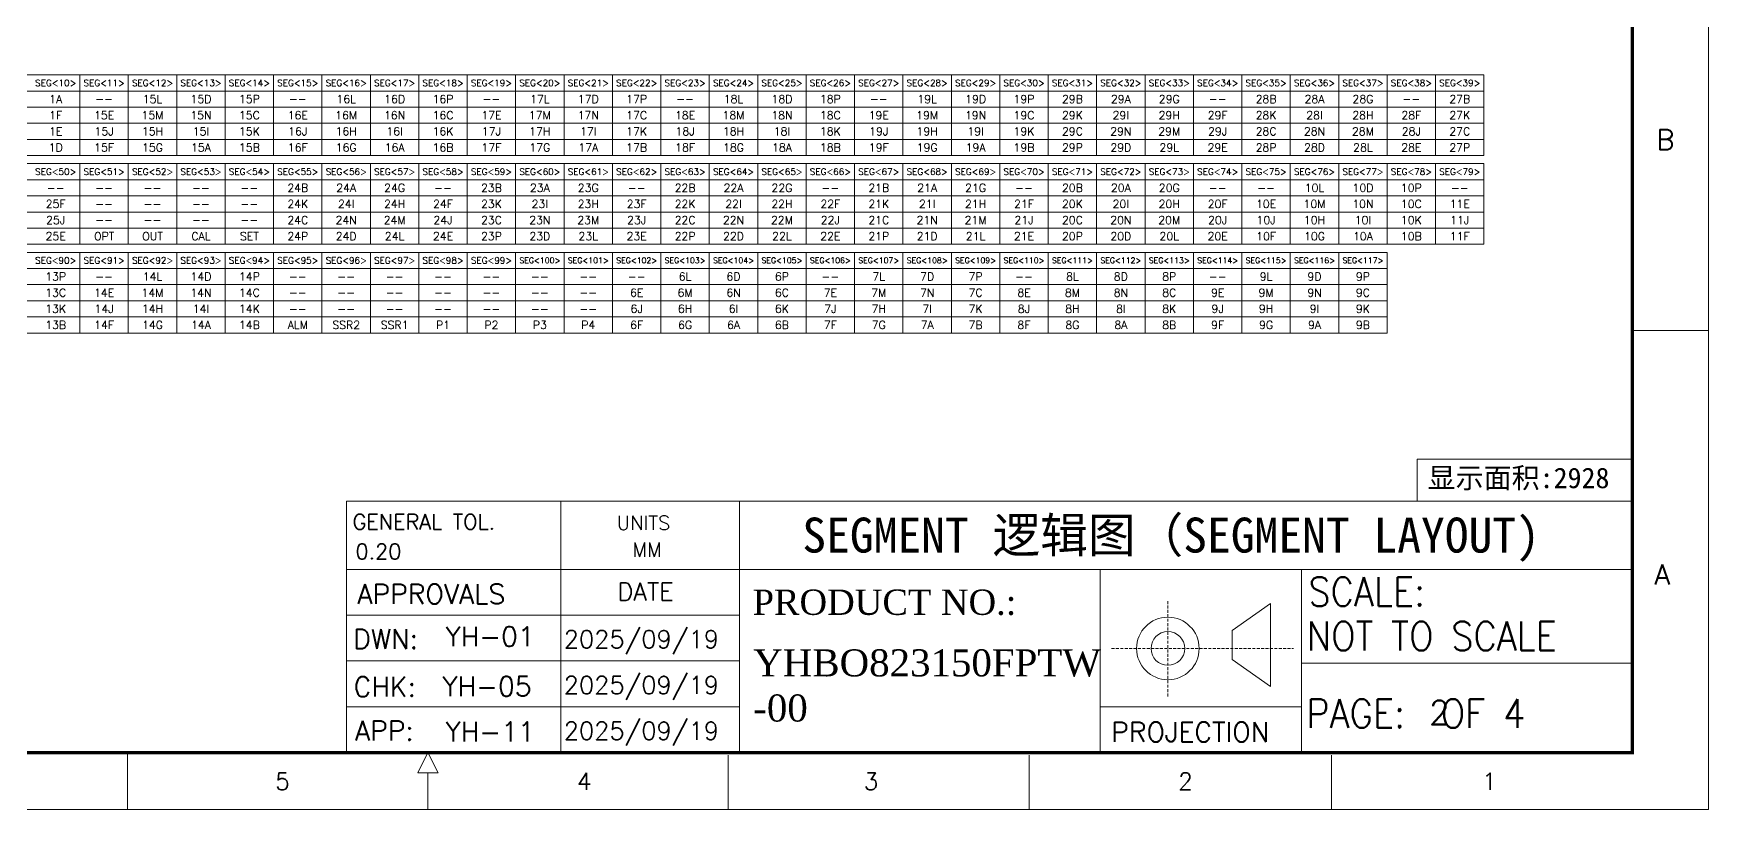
# Model space of a CAD drawing. Extents: x 105 to 1195, y -174 to 82.
# Drawn here: x 569.2 to 712, y -173.9 to -107.7 of the extents above; entities that cross this region are included whole.
import ezdxf
from ezdxf.enums import TextEntityAlignment as Align

# ---------------------------------------------------------------- set-up
doc = ezdxf.new("R2010")
doc.units = 0
doc.header["$MEASUREMENT"] = 0
doc.linetypes.add('HIDDEN', pattern=[0.375, 0.25, -0.125])
doc.layers.add('D', color=4, linetype='Continuous')
doc.layers.add('DIM', color=4, linetype='Continuous')
doc.styles.add('ROMANS', font='romans')
doc.styles.add('SSSoft_Log', font='ROMANS')
doc.styles.add('样式 1', font='simhei.ttf')
doc.styles.add('样式 3', font='')
doc.styles.get('样式 3').set_extended_font_data('Tunga')

msp = doc.modelspace()

# ---------------------------------------------------------------- linework, layer by layer
at = {"layer": 'D', "lineweight": 9}
for p, q in [((711.985, -20.285), (711.985, -173.877)), ((711.985, -133.048), (705.49, -133.048)), ((705.49, -137.814), (705.49, -169.021)), ((687.154, -144.025), (705.517, -144.025)), ((687.154, -144.025), (687.154, -147.61)), ((595.901, -147.61), (705.517, -147.61)), ((595.901, -169.021), (595.901, -147.61)), ((614.185, -169.021), (614.185, -147.61)), ((629.414, -169.021), (629.414, -147.61)), ((595.901, -153.417), (705.49, -153.417)), ((660.129, -169.021), (660.129, -153.417)), ((677.301, -169.021), (677.301, -153.417)), ((595.901, -157.318), (629.414, -157.318)), ((595.901, -161.219), (629.414, -161.219)), ((677.301, -161.394), (705.49, -161.394)), ((595.901, -165.12), (629.414, -165.12)), ((660.129, -165.12), (677.301, -165.12)), ((577.252, -173.877), (577.252, -169.021)), ((705.49, -169.021), (595.901, -169.021)), ((602.849, -169.021), (601.978, -170.763)), ((602.849, -169.021), (601.978, -170.763)), ((603.72, -170.763), (602.849, -169.021)), ((603.72, -170.763), (602.849, -169.021)), ((628.448, -173.877), (628.448, -169.232)), ((654.08, -173.877), (654.08, -169.232)), ((679.863, -173.877), (679.863, -169.232)), ((601.978, -170.763), (603.72, -170.763)), ((601.978, -170.763), (603.72, -170.763)), ((602.849, -170.763), (602.849, -173.877)), ((494.768, -173.877), (711.985, -173.877))]:
    msp.add_line(p, q, dxfattribs=at)
at = {"layer": 'D', "linetype": 'HIDDEN', "lineweight": 9}
for p, q in [((665.911, -164.239), (665.911, -156.064)), ((661.112, -160.152), (676.629, -160.152))]:
    msp.add_line(p, q, dxfattribs=at)
at = {"layer": 'D', "lineweight": 9}
for points, const_width in [([(705.49, -25.141), (500.238, -25.141), (500.238, -169.021), (705.49, -169.021), (705.49, -25.141)], 0.285), ([(608.776, -169.021), (570.868, -169.021)], 0.159)]:
    msp.add_lwpolyline(points, dxfattribs=dict(at, const_width=const_width))
msp.add_lwpolyline([(671.384, -161.097), (671.384, -158.609), (674.647, -156.314), (674.647, -163.391)], close=True, dxfattribs=at)
at = {"layer": 'D', "color": 0, "const_width": 0.0889}
for points in [[(705.49, -163.244), (705.49, -168.845)], [(705.49, -163.42), (705.49, -169.021)], [(705.49, -163.42), (705.49, -169.021)], [(705.49, -163.42), (705.49, -169.021)]]:
    msp.add_lwpolyline(points, dxfattribs=at)
at = {"layer": 'D', "lineweight": 9}
for radius in [2.666, 1.435]:
    msp.add_circle((665.911, -160.152), radius, dxfattribs=at)
at = {"layer": 'DIM', "lineweight": 5}
for p, q in [((523.68, -111.265), (692.85, -111.265)), ((573.193, -111.265), (573.193, -118.14)), ((577.319, -111.265), (577.319, -118.14)), ((581.445, -111.265), (581.445, -118.14)), ((585.572, -111.265), (585.572, -118.14)), ((589.698, -111.265), (589.698, -118.14)), ((593.824, -111.265), (593.824, -118.14)), ((597.95, -111.265), (597.95, -118.14)), ((602.076, -111.265), (602.076, -118.14)), ((606.202, -111.265), (606.202, -118.14)), ((610.328, -111.265), (610.328, -118.14)), ((614.454, -111.265), (614.454, -118.14)), ((618.58, -111.265), (618.58, -118.14)), ((622.706, -111.265), (622.706, -118.14)), ((626.833, -111.265), (626.833, -118.14)), ((630.959, -111.265), (630.959, -118.14)), ((635.085, -111.265), (635.085, -118.14)), ((639.211, -111.265), (639.211, -118.14)), ((643.337, -111.265), (643.337, -118.14)), ((647.463, -111.265), (647.463, -118.14)), ((651.589, -111.265), (651.589, -118.14)), ((655.715, -111.265), (655.715, -118.14)), ((659.841, -111.265), (659.841, -118.14)), ((663.967, -111.265), (663.967, -118.14)), ((668.094, -111.265), (668.094, -118.14)), ((672.22, -111.265), (672.22, -118.14)), ((676.346, -111.265), (676.346, -118.14)), ((680.472, -111.265), (680.472, -118.14)), ((684.598, -111.265), (684.598, -118.14)), ((688.724, -111.265), (688.724, -118.14)), ((692.85, -111.265), (692.85, -118.14)), ((523.68, -112.64), (692.85, -112.64)), ((523.68, -114.015), (692.85, -114.015)), ((523.68, -115.39), (692.85, -115.39)), ((523.68, -116.765), (692.85, -116.765)), ((523.68, -118.14), (692.85, -118.14)), ((523.68, -118.827), (692.85, -118.827)), ((573.193, -118.827), (573.193, -125.702)), ((577.319, -118.827), (577.319, -125.702)), ((581.445, -118.827), (581.445, -125.702)), ((585.572, -118.827), (585.572, -125.702)), ((589.698, -118.827), (589.698, -125.702)), ((593.824, -118.827), (593.824, -125.702)), ((597.95, -118.827), (597.95, -125.702)), ((602.076, -118.827), (602.076, -125.702)), ((606.202, -118.827), (606.202, -125.702)), ((610.328, -118.827), (610.328, -125.702)), ((614.454, -118.827), (614.454, -125.702)), ((618.58, -118.827), (618.58, -125.702)), ((622.706, -118.827), (622.706, -125.702)), ((626.833, -118.827), (626.833, -125.702)), ((630.959, -118.827), (630.959, -125.702)), ((635.085, -118.827), (635.085, -125.702)), ((639.211, -118.827), (639.211, -125.702)), ((643.337, -118.827), (643.337, -125.702)), ((647.463, -118.827), (647.463, -125.702)), ((651.589, -118.827), (651.589, -125.702)), ((655.715, -118.827), (655.715, -125.702)), ((659.841, -118.827), (659.841, -125.702)), ((663.967, -118.827), (663.967, -125.702)), ((668.094, -118.827), (668.094, -125.702)), ((672.22, -118.827), (672.22, -125.702)), ((676.346, -118.827), (676.346, -125.702)), ((680.472, -118.827), (680.472, -125.702)), ((684.598, -118.827), (684.598, -125.702)), ((688.724, -118.827), (688.724, -125.702)), ((692.85, -118.827), (692.85, -125.702)), ((523.68, -120.202), (692.85, -120.202)), ((523.68, -121.577), (692.85, -121.577)), ((523.68, -122.952), (692.85, -122.952)), ((523.68, -124.327), (692.85, -124.327)), ((523.68, -125.702), (692.85, -125.702)), ((523.68, -126.39), (684.598, -126.39)), ((573.193, -126.39), (573.193, -133.265)), ((577.319, -126.39), (577.319, -133.265)), ((581.445, -126.39), (581.445, -133.265)), ((585.572, -126.39), (585.572, -133.265)), ((589.698, -126.39), (589.698, -133.265)), ((593.824, -126.39), (593.824, -133.265)), ((597.95, -126.39), (597.95, -133.265)), ((602.076, -126.39), (602.076, -133.265)), ((606.202, -126.39), (606.202, -133.265)), ((610.328, -126.39), (610.328, -133.265)), ((614.454, -126.39), (614.454, -133.265)), ((618.58, -126.39), (618.58, -133.265)), ((622.706, -126.39), (622.706, -133.265)), ((626.833, -126.39), (626.833, -133.265)), ((630.959, -126.39), (630.959, -133.265)), ((635.085, -126.39), (635.085, -133.265)), ((639.211, -126.39), (639.211, -133.265)), ((643.337, -126.39), (643.337, -133.265)), ((647.463, -126.39), (647.463, -133.265)), ((651.589, -126.39), (651.589, -133.265)), ((655.715, -126.39), (655.715, -133.265)), ((659.841, -126.39), (659.841, -133.265)), ((663.967, -126.39), (663.967, -133.265)), ((668.094, -126.39), (668.094, -133.265)), ((672.22, -126.39), (672.22, -133.265)), ((676.346, -126.39), (676.346, -133.265)), ((680.472, -126.39), (680.472, -133.265)), ((684.598, -126.39), (684.598, -133.265)), ((523.68, -127.765), (684.598, -127.765)), ((523.68, -129.14), (684.598, -129.14)), ((523.68, -130.515), (684.598, -130.515)), ((523.68, -131.89), (684.598, -131.89)), ((523.68, -133.265), (684.598, -133.265))]:
    msp.add_line(p, q, dxfattribs=at)

# ---------------------------------------------------------------- texts
at = {"layer": 'D', "lineweight": 9}
for s, height, style, p in [('B', 1.709, 'ROMANS', (707.537, -117.641)), ('GENERAL TOL.', 1.30095, 'ROMANS', (596.433, -150.008)), ('UNITS', 1.2101, 'ROMANS', (618.94, -150.043)), ('SEGMENT 逻辑图（SEGMENT LAYOUT)', 2.97881, '样式 1', (634.757, -151.977)), ('0.20 ', 1.301, 'ROMANS', (596.681, -152.537)), ('MM', 1.2101, 'ROMANS', (620.271, -152.335)), ('A', 1.709, 'ROMANS', (707.374, -154.694)), ('APPROVALS', 1.6718, 'ROMANS', (596.83, -156.355)), ('DATE', 1.5126, 'ROMANS', (618.997, -156.069)), ('YH-01', 1.6718, 'ROMANS', (604.357, -159.967)), ('2025/09/19', 1.5126, 'ROMANS', (614.429, -160.123)), ('DWN:', 1.6718, 'ROMANS', (596.482, -160.17)), ('CHK:', 1.6718, 'ROMANS', (596.524, -164.254)), ('YH-05', 1.6718, 'ROMANS', (604.093, -164.212)), ('2025/09/19', 1.5126, 'ROMANS', (614.429, -164.024)), ('2', 2.043, 'ROMANS', (688.167, -166.636)), ('APP:', 1.6718, 'ROMANS', (596.635, -167.999)), ('YH-11', 1.6718, 'ROMANS', (604.358, -168.084)), ('2025/09/19', 1.5126, 'ROMANS', (614.429, -167.925)), ('PROJECTION', 1.6718, 'ROMANS', (661.08, -168.109)), ('5', 1.452, 'ROMANS', (589.837, -172.205)), ('4', 1.452, 'ROMANS', (615.551, -172.205)), ('3', 1.452, 'ROMANS', (639.995, -172.205)), ('2', 1.452, 'ROMANS', (666.785, -172.205)), ('1', 1.452, 'ROMANS', (692.693, -172.205))]:
    msp.add_text(s, height=height, dxfattribs=dict(at, style=style)).set_placement(p)
at = {"layer": 'D', "lineweight": 9, "style": 'ROMANS', "width": 0.9}
for s, height, p in [('SCALE:', 2.4561, (677.889, -156.54)), ('NOT TO SCALE', 2.45614, (677.746, -160.323)), ('PAGE:  OF 4', 2.45614, (677.704, -166.916))]:
    msp.add_text(s, height=height, dxfattribs=at).set_placement(p)
at = {"layer": 'D', "lineweight": 9, "insert": (688.047, -144.74), "char_height": 1.74967, "width": 36.43658, "attachment_point": 1}
msp.add_mtext('{\\fSimSun|b0|i0|c134|p2;显示面积:2928}', dxfattribs=at)
at = {"layer": 'D', "color": 4, "attachment_point": 1, "style": '样式 3'}
for s, insert, char_height, width in [('{\\fTimes New Roman|b0|i0|c0|p18;PRODUCT NO.:}', (630.53, -155.129), 2.1594, 26.3639), ('{\\fTimes New Roman|b0|i0|c186|p18;Y\\fTimes New Roman|b0|i0|c0|p18;H\\fTimes New Roman|b0|i0|c186|p18;BO823150FPTW\\P\\fTimes New Roman|b0|i0|c0|p18;-0\\fTimes New Roman|b0|i0|c186|p18;0}', (630.578, -160.224), 2.307861, 28.17642)]:
    msp.add_mtext(s, dxfattribs=dict(at, insert=insert, char_height=char_height, width=width))
at = {"layer": 'DIM', "lineweight": 5, "style": 'SSSoft_Log'}
for s, height, p in [('SEG<10>', 0.5531, (571.13, -111.952)), ('SEG<11>', 0.5531, (575.256, -111.952)), ('SEG<12>', 0.5531, (579.382, -111.952)), ('SEG<13>', 0.5531, (583.508, -111.952)), ('SEG<14>', 0.5531, (587.635, -111.952)), ('SEG<15>', 0.5531, (591.761, -111.952)), ('SEG<16>', 0.5531, (595.887, -111.952)), ('SEG<17>', 0.5531, (600.013, -111.952)), ('SEG<18>', 0.5531, (604.139, -111.952)), ('SEG<19>', 0.5531, (608.265, -111.952)), ('SEG<20>', 0.5531, (612.391, -111.952)), ('SEG<21>', 0.5531, (616.517, -111.952)), ('SEG<22>', 0.5531, (620.643, -111.952)), ('SEG<23>', 0.5531, (624.769, -111.952)), ('SEG<24>', 0.5531, (628.896, -111.952)), ('SEG<25>', 0.5531, (633.022, -111.952)), ('SEG<26>', 0.5531, (637.148, -111.952)), ('SEG<27>', 0.5531, (641.274, -111.952)), ('SEG<28>', 0.5531, (645.4, -111.952)), ('SEG<29>', 0.5531, (649.526, -111.952)), ('SEG<30>', 0.5531, (653.652, -111.952)), ('SEG<31>', 0.5531, (657.778, -111.952)), ('SEG<32>', 0.5531, (661.904, -111.952)), ('SEG<33>', 0.5531, (666.03, -111.952)), ('SEG<34>', 0.5531, (670.157, -111.952)), ('SEG<35>', 0.5531, (674.283, -111.952)), ('SEG<36>', 0.5531, (678.409, -111.952)), ('SEG<37>', 0.5531, (682.535, -111.952)), ('SEG<38>', 0.5531, (686.661, -111.952)), ('SEG<39>', 0.5531, (690.787, -111.952)), ('1A', 0.682, (571.13, -113.327)), ('--', 0.682, (575.256, -113.327)), ('15L', 0.682, (579.382, -113.327)), ('15D', 0.682, (583.508, -113.327)), ('15P', 0.682, (587.635, -113.327)), ('--', 0.682, (591.761, -113.327)), ('16L', 0.682, (595.887, -113.327)), ('16D', 0.682, (600.013, -113.327)), ('16P', 0.682, (604.139, -113.327)), ('--', 0.682, (608.265, -113.327)), ('17L', 0.682, (612.391, -113.327)), ('17D', 0.682, (616.517, -113.327)), ('17P', 0.682, (620.643, -113.327)), ('--', 0.682, (624.769, -113.327)), ('18L', 0.682, (628.896, -113.327)), ('18D', 0.682, (633.022, -113.327)), ('18P', 0.682, (637.148, -113.327)), ('--', 0.682, (641.274, -113.327)), ('19L', 0.682, (645.4, -113.327)), ('19D', 0.682, (649.526, -113.327)), ('19P', 0.682, (653.652, -113.327)), ('29B', 0.682, (657.778, -113.327)), ('29A', 0.682, (661.904, -113.327)), ('29G', 0.682, (666.03, -113.327)), ('--', 0.682, (670.157, -113.327)), ('28B', 0.682, (674.283, -113.327)), ('28A', 0.682, (678.409, -113.327)), ('28G', 0.682, (682.535, -113.327)), ('--', 0.682, (686.661, -113.327)), ('27B', 0.682, (690.787, -113.327)), ('1F', 0.682, (571.13, -114.702)), ('15E', 0.682, (575.256, -114.702)), ('15M', 0.682, (579.382, -114.702)), ('15N', 0.682, (583.508, -114.702)), ('15C', 0.682, (587.635, -114.702)), ('16E', 0.682, (591.761, -114.702)), ('16M', 0.682, (595.887, -114.702)), ('16N', 0.682, (600.013, -114.702)), ('16C', 0.682, (604.139, -114.702)), ('17E', 0.682, (608.265, -114.702)), ('17M', 0.682, (612.391, -114.702)), ('17N', 0.682, (616.517, -114.702)), ('17C', 0.682, (620.643, -114.702)), ('18E', 0.682, (624.769, -114.702)), ('18M', 0.682, (628.896, -114.702)), ('18N', 0.682, (633.022, -114.702)), ('18C', 0.682, (637.148, -114.702)), ('19E', 0.682, (641.274, -114.702)), ('19M', 0.682, (645.4, -114.702)), ('19N', 0.682, (649.526, -114.702)), ('19C', 0.682, (653.652, -114.702)), ('29K', 0.682, (657.778, -114.702)), ('29I', 0.682, (661.904, -114.702)), ('29H', 0.682, (666.03, -114.702)), ('29F', 0.682, (670.157, -114.702)), ('28K', 0.682, (674.283, -114.702)), ('28I', 0.682, (678.409, -114.702)), ('28H', 0.682, (682.535, -114.702)), ('28F', 0.682, (686.661, -114.702)), ('27K', 0.682, (690.787, -114.702)), ('1E', 0.682, (571.13, -116.077)), ('15J', 0.682, (575.256, -116.077)), ('15H', 0.682, (579.382, -116.077)), ('15I', 0.682, (583.508, -116.077)), ('15K', 0.682, (587.635, -116.077)), ('16J', 0.682, (591.761, -116.077)), ('16H', 0.682, (595.887, -116.077)), ('16I', 0.682, (600.013, -116.077)), ('16K', 0.682, (604.139, -116.077)), ('17J', 0.682, (608.265, -116.077)), ('17H', 0.682, (612.391, -116.077)), ('17I', 0.682, (616.517, -116.077)), ('17K', 0.682, (620.643, -116.077)), ('18J', 0.682, (624.769, -116.077)), ('18H', 0.682, (628.896, -116.077)), ('18I', 0.682, (633.022, -116.077)), ('18K', 0.682, (637.148, -116.077)), ('19J', 0.682, (641.274, -116.077)), ('19H', 0.682, (645.4, -116.077)), ('19I', 0.682, (649.526, -116.077)), ('19K', 0.682, (653.652, -116.077)), ('29C', 0.682, (657.778, -116.077)), ('29N', 0.682, (661.904, -116.077)), ('29M', 0.682, (666.03, -116.077)), ('29J', 0.682, (670.157, -116.077)), ('28C', 0.682, (674.283, -116.077)), ('28N', 0.682, (678.409, -116.077)), ('28M', 0.682, (682.535, -116.077)), ('28J', 0.682, (686.661, -116.077)), ('27C', 0.682, (690.787, -116.077)), ('1D', 0.682, (571.13, -117.452)), ('15F', 0.682, (575.256, -117.452)), ('15G', 0.682, (579.382, -117.452)), ('15A', 0.682, (583.508, -117.452)), ('15B', 0.682, (587.635, -117.452)), ('16F', 0.682, (591.761, -117.452)), ('16G', 0.682, (595.887, -117.452)), ('16A', 0.682, (600.013, -117.452)), ('16B', 0.682, (604.139, -117.452)), ('17F', 0.682, (608.265, -117.452)), ('17G', 0.682, (612.391, -117.452)), ('17A', 0.682, (616.517, -117.452)), ('17B', 0.682, (620.643, -117.452)), ('18F', 0.682, (624.769, -117.452)), ('18G', 0.682, (628.896, -117.452)), ('18A', 0.682, (633.022, -117.452)), ('18B', 0.682, (637.148, -117.452)), ('19F', 0.682, (641.274, -117.452)), ('19G', 0.682, (645.4, -117.452)), ('19A', 0.682, (649.526, -117.452)), ('19B', 0.682, (653.652, -117.452)), ('29P', 0.682, (657.778, -117.452)), ('29D', 0.682, (661.904, -117.452)), ('29L', 0.682, (666.03, -117.452)), ('29E', 0.682, (670.157, -117.452)), ('28P', 0.682, (674.283, -117.452)), ('28D', 0.682, (678.409, -117.452)), ('28L', 0.682, (682.535, -117.452)), ('28E', 0.682, (686.661, -117.452)), ('27P', 0.682, (690.787, -117.452)), ('SEG<50>', 0.5531, (571.13, -119.515)), ('SEG<51>', 0.5531, (575.256, -119.515)), ('SEG<52>', 0.5531, (579.382, -119.515)), ('SEG<53>', 0.5531, (583.508, -119.515)), ('SEG<54>', 0.5531, (587.635, -119.515)), ('SEG<55>', 0.5531, (591.761, -119.515)), ('SEG<56>', 0.5531, (595.887, -119.515)), ('SEG<57>', 0.5531, (600.013, -119.515)), ('SEG<58>', 0.5531, (604.139, -119.515)), ('SEG<59>', 0.5531, (608.265, -119.515)), ('SEG<60>', 0.5531, (612.391, -119.515)), ('SEG<61>', 0.5531, (616.517, -119.515)), ('SEG<62>', 0.5531, (620.643, -119.515)), ('SEG<63>', 0.5531, (624.769, -119.515)), ('SEG<64>', 0.5531, (628.896, -119.515)), ('SEG<65>', 0.5531, (633.022, -119.515)), ('SEG<66>', 0.5531, (637.148, -119.515)), ('SEG<67>', 0.5531, (641.274, -119.515)), ('SEG<68>', 0.5531, (645.4, -119.515)), ('SEG<69>', 0.5531, (649.526, -119.515)), ('SEG<70>', 0.5531, (653.652, -119.515)), ('SEG<71>', 0.5531, (657.778, -119.515)), ('SEG<72>', 0.5531, (661.904, -119.515)), ('SEG<73>', 0.5531, (666.03, -119.515)), ('SEG<74>', 0.5531, (670.157, -119.515)), ('SEG<75>', 0.5531, (674.283, -119.515)), ('SEG<76>', 0.5531, (678.409, -119.515)), ('SEG<77>', 0.5531, (682.535, -119.515)), ('SEG<78>', 0.5531, (686.661, -119.515)), ('SEG<79>', 0.5531, (690.787, -119.515)), ('--', 0.682, (571.13, -120.89)), ('--', 0.682, (575.256, -120.89)), ('--', 0.682, (579.382, -120.89)), ('--', 0.682, (583.508, -120.89)), ('--', 0.682, (587.635, -120.89)), ('24B', 0.682, (591.761, -120.89)), ('24A', 0.682, (595.887, -120.89)), ('24G', 0.682, (600.013, -120.89)), ('--', 0.682, (604.139, -120.89)), ('23B', 0.682, (608.265, -120.89)), ('23A', 0.682, (612.391, -120.89)), ('23G', 0.682, (616.517, -120.89)), ('--', 0.682, (620.643, -120.89)), ('22B', 0.682, (624.769, -120.89)), ('22A', 0.682, (628.896, -120.89)), ('22G', 0.682, (633.022, -120.89)), ('--', 0.682, (637.148, -120.89)), ('21B', 0.682, (641.274, -120.89)), ('21A', 0.682, (645.4, -120.89)), ('21G', 0.682, (649.526, -120.89)), ('--', 0.682, (653.652, -120.89)), ('20B', 0.682, (657.778, -120.89)), ('20A', 0.682, (661.904, -120.89)), ('20G', 0.682, (666.03, -120.89)), ('--', 0.682, (670.157, -120.89)), ('--', 0.682, (674.283, -120.89)), ('10L', 0.682, (678.409, -120.89)), ('10D', 0.682, (682.535, -120.89)), ('10P', 0.682, (686.661, -120.89)), ('--', 0.682, (690.787, -120.89)), ('25F', 0.682, (571.13, -122.265)), ('--', 0.682, (575.256, -122.265)), ('--', 0.682, (579.382, -122.265)), ('--', 0.682, (583.508, -122.265)), ('--', 0.682, (587.635, -122.265)), ('24K', 0.682, (591.761, -122.265)), ('24I', 0.682, (595.887, -122.265)), ('24H', 0.682, (600.013, -122.265)), ('24F', 0.682, (604.139, -122.265)), ('23K', 0.682, (608.265, -122.265)), ('23I', 0.682, (612.391, -122.265)), ('23H', 0.682, (616.517, -122.265)), ('23F', 0.682, (620.643, -122.265)), ('22K', 0.682, (624.769, -122.265)), ('22I', 0.682, (628.896, -122.265)), ('22H', 0.682, (633.022, -122.265)), ('22F', 0.682, (637.148, -122.265)), ('21K', 0.682, (641.274, -122.265)), ('21I', 0.682, (645.4, -122.265)), ('21H', 0.682, (649.526, -122.265)), ('21F', 0.682, (653.652, -122.265)), ('20K', 0.682, (657.778, -122.265)), ('20I', 0.682, (661.904, -122.265)), ('20H', 0.682, (666.03, -122.265)), ('20F', 0.682, (670.157, -122.265)), ('10E', 0.682, (674.283, -122.265)), ('10M', 0.682, (678.409, -122.265)), ('10N', 0.682, (682.535, -122.265)), ('10C', 0.682, (686.661, -122.265)), ('11E', 0.682, (690.787, -122.265)), ('25J', 0.682, (571.13, -123.64)), ('--', 0.682, (575.256, -123.64)), ('--', 0.682, (579.382, -123.64)), ('--', 0.682, (583.508, -123.64)), ('--', 0.682, (587.635, -123.64)), ('24C', 0.682, (591.761, -123.64)), ('24N', 0.682, (595.887, -123.64)), ('24M', 0.682, (600.013, -123.64)), ('24J', 0.682, (604.139, -123.64)), ('23C', 0.682, (608.265, -123.64)), ('23N', 0.682, (612.391, -123.64)), ('23M', 0.682, (616.517, -123.64)), ('23J', 0.682, (620.643, -123.64)), ('22C', 0.682, (624.769, -123.64)), ('22N', 0.682, (628.896, -123.64)), ('22M', 0.682, (633.022, -123.64)), ('22J', 0.682, (637.148, -123.64)), ('21C', 0.682, (641.274, -123.64)), ('21N', 0.682, (645.4, -123.64)), ('21M', 0.682, (649.526, -123.64)), ('21J', 0.682, (653.652, -123.64)), ('20C', 0.682, (657.778, -123.64)), ('20N', 0.682, (661.904, -123.64)), ('20M', 0.682, (666.03, -123.64)), ('20J', 0.682, (670.157, -123.64)), ('10J', 0.682, (674.283, -123.64)), ('10H', 0.682, (678.409, -123.64)), ('10I', 0.682, (682.535, -123.64)), ('10K', 0.682, (686.661, -123.64)), ('11J', 0.682, (690.787, -123.64)), ('25E', 0.682, (571.13, -125.015)), ('OPT', 0.682, (575.256, -125.015)), ('OUT', 0.682, (579.382, -125.015)), ('CAL', 0.682, (583.508, -125.015)), ('SET', 0.682, (587.635, -125.015)), ('24P', 0.682, (591.761, -125.015)), ('24D', 0.682, (595.887, -125.015)), ('24L', 0.682, (600.013, -125.015)), ('24E', 0.682, (604.139, -125.015)), ('23P', 0.682, (608.265, -125.015)), ('23D', 0.682, (612.391, -125.015)), ('23L', 0.682, (616.517, -125.015)), ('23E', 0.682, (620.643, -125.015)), ('22P', 0.682, (624.769, -125.015)), ('22D', 0.682, (628.896, -125.015)), ('22L', 0.682, (633.022, -125.015)), ('22E', 0.682, (637.148, -125.015)), ('21P', 0.682, (641.274, -125.015)), ('21D', 0.682, (645.4, -125.015)), ('21L', 0.682, (649.526, -125.015)), ('21E', 0.682, (653.652, -125.015)), ('20P', 0.682, (657.778, -125.015)), ('20D', 0.682, (661.904, -125.015)), ('20L', 0.682, (666.03, -125.015)), ('20E', 0.682, (670.157, -125.015)), ('10F', 0.682, (674.283, -125.015)), ('10G', 0.682, (678.409, -125.015)), ('10A', 0.682, (682.535, -125.015)), ('10B', 0.682, (686.661, -125.015)), ('11F', 0.682, (690.787, -125.015)), ('SEG<90>', 0.5531, (571.13, -127.077)), ('SEG<91>', 0.5531, (575.256, -127.077)), ('SEG<92>', 0.5531, (579.382, -127.077)), ('SEG<93>', 0.5531, (583.508, -127.077)), ('SEG<94>', 0.5531, (587.635, -127.077)), ('SEG<95>', 0.5531, (591.761, -127.077)), ('SEG<96>', 0.5531, (595.887, -127.077)), ('SEG<97>', 0.5531, (600.013, -127.077)), ('SEG<98>', 0.5531, (604.139, -127.077)), ('SEG<99>', 0.5531, (608.265, -127.077)), ('SEG<100>', 0.4844, (612.391, -127.077)), ('SEG<101>', 0.4844, (616.517, -127.077)), ('SEG<102>', 0.4844, (620.643, -127.077)), ('SEG<103>', 0.4844, (624.769, -127.077)), ('SEG<104>', 0.4844, (628.896, -127.077)), ('SEG<105>', 0.4844, (633.022, -127.077)), ('SEG<106>', 0.4844, (637.148, -127.077)), ('SEG<107>', 0.4844, (641.274, -127.077)), ('SEG<108>', 0.4844, (645.4, -127.077)), ('SEG<109>', 0.4844, (649.526, -127.077)), ('SEG<110>', 0.4844, (653.652, -127.077)), ('SEG<111>', 0.4844, (657.778, -127.077)), ('SEG<112>', 0.4844, (661.904, -127.077)), ('SEG<113>', 0.4844, (666.03, -127.077)), ('SEG<114>', 0.4844, (670.157, -127.077)), ('SEG<115>', 0.4844, (674.283, -127.077)), ('SEG<116>', 0.4844, (678.409, -127.077)), ('SEG<117>', 0.4844, (682.535, -127.077)), ('13P', 0.682, (571.13, -128.452)), ('14L', 0.682, (579.382, -128.452)), ('14D', 0.682, (583.508, -128.452)), ('14P', 0.682, (587.635, -128.452)), ('6L', 0.682, (624.769, -128.452)), ('6D', 0.682, (628.896, -128.452)), ('6P', 0.682, (633.022, -128.452)), ('7L', 0.682, (641.274, -128.452)), ('7D', 0.682, (645.4, -128.452)), ('7P', 0.682, (649.526, -128.452)), ('8L', 0.682, (657.778, -128.452)), ('8D', 0.682, (661.904, -128.452)), ('8P', 0.682, (666.03, -128.452)), ('9L', 0.682, (674.283, -128.452)), ('9D', 0.682, (678.409, -128.452)), ('9P', 0.682, (682.535, -128.452)), ('13C', 0.682, (571.13, -129.827)), ('14E', 0.682, (575.256, -129.827)), ('--', 0.682, (575.256, -128.452)), ('14M', 0.682, (579.382, -129.827)), ('14N', 0.682, (583.508, -129.827)), ('14C', 0.682, (587.635, -129.827)), ('--', 0.682, (591.761, -128.452)), ('--', 0.682, (591.761, -129.827)), ('--', 0.682, (595.887, -128.452)), ('--', 0.682, (595.887, -129.827)), ('--', 0.682, (600.013, -128.452)), ('--', 0.682, (600.013, -129.827)), ('--', 0.682, (604.139, -128.452)), ('--', 0.682, (604.139, -129.827)), ('--', 0.682, (608.265, -128.452)), ('--', 0.682, (608.265, -129.827)), ('--', 0.682, (612.391, -128.452)), ('--', 0.682, (612.391, -129.827)), ('--', 0.682, (616.517, -128.452)), ('--', 0.682, (616.517, -129.827)), ('--', 0.682, (620.643, -128.452)), ('6E', 0.682, (620.643, -129.827)), ('6M', 0.682, (624.769, -129.827)), ('6N', 0.682, (628.896, -129.827)), ('6C', 0.682, (633.022, -129.827)), ('--', 0.682, (637.148, -128.452)), ('7E', 0.682, (637.148, -129.827)), ('7M', 0.682, (641.274, -129.827)), ('7N', 0.682, (645.4, -129.827)), ('7C', 0.682, (649.526, -129.827)), ('--', 0.682, (653.652, -128.452)), ('8E', 0.682, (653.652, -129.827)), ('8M', 0.682, (657.778, -129.827)), ('8N', 0.682, (661.904, -129.827)), ('8C', 0.682, (666.03, -129.827)), ('--', 0.682, (670.157, -128.452)), ('9E', 0.682, (670.157, -129.827)), ('9M', 0.682, (674.283, -129.827)), ('9N', 0.682, (678.409, -129.827)), ('9C', 0.682, (682.535, -129.827)), ('13K', 0.682, (571.13, -131.202)), ('14J', 0.682, (575.256, -131.202)), ('14H', 0.682, (579.382, -131.202)), ('14I', 0.682, (583.508, -131.202)), ('14K', 0.682, (587.635, -131.202)), ('--', 0.682, (591.761, -131.202)), ('--', 0.682, (595.887, -131.202)), ('--', 0.682, (600.013, -131.202)), ('--', 0.682, (604.139, -131.202)), ('--', 0.682, (608.265, -131.202)), ('--', 0.682, (612.391, -131.202)), ('--', 0.682, (616.517, -131.202)), ('6J', 0.682, (620.643, -131.202)), ('6H', 0.682, (624.769, -131.202)), ('6I', 0.682, (628.896, -131.202)), ('6K', 0.682, (633.022, -131.202)), ('7J', 0.682, (637.148, -131.202)), ('7H', 0.682, (641.274, -131.202)), ('7I', 0.682, (645.4, -131.202)), ('7K', 0.682, (649.526, -131.202)), ('8J', 0.682, (653.652, -131.202)), ('8H', 0.682, (657.778, -131.202)), ('8I', 0.682, (661.904, -131.202)), ('8K', 0.682, (666.03, -131.202)), ('9J', 0.682, (670.157, -131.202)), ('9H', 0.682, (674.283, -131.202)), ('9I', 0.682, (678.409, -131.202)), ('9K', 0.682, (682.535, -131.202)), ('13B', 0.682, (571.13, -132.577)), ('14F', 0.682, (575.256, -132.577)), ('14G', 0.682, (579.382, -132.577)), ('14A', 0.682, (583.508, -132.577)), ('14B', 0.682, (587.635, -132.577)), ('ALM', 0.682, (591.761, -132.577)), ('SSR2', 0.682, (595.887, -132.577)), ('SSR1', 0.682, (600.013, -132.577)), ('P1', 0.682, (604.139, -132.577)), ('P2', 0.682, (608.265, -132.577)), ('P3', 0.682, (612.391, -132.577)), ('P4', 0.682, (616.517, -132.577)), ('6F', 0.682, (620.643, -132.577)), ('6G', 0.682, (624.769, -132.577)), ('6A', 0.682, (628.896, -132.577)), ('6B', 0.682, (633.022, -132.577)), ('7F', 0.682, (637.148, -132.577)), ('7G', 0.682, (641.274, -132.577)), ('7A', 0.682, (645.4, -132.577)), ('7B', 0.682, (649.526, -132.577)), ('8F', 0.682, (653.652, -132.577)), ('8G', 0.682, (657.778, -132.577)), ('8A', 0.682, (661.904, -132.577)), ('8B', 0.682, (666.03, -132.577)), ('9F', 0.682, (670.157, -132.577)), ('9G', 0.682, (674.283, -132.577)), ('9A', 0.682, (678.409, -132.577)), ('9B', 0.682, (682.535, -132.577))]:
    msp.add_text(s, height=height, dxfattribs=at).set_placement(p, align=Align.MIDDLE)

doc.saveas('drawing.dxf')
